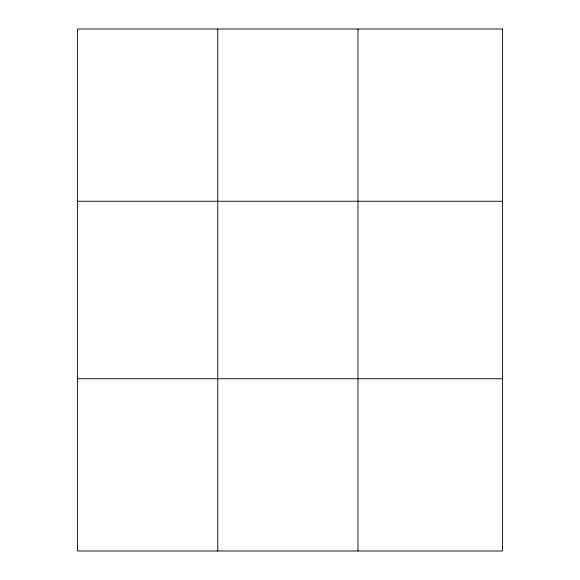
<?xml version="1.0" encoding="UTF-8"?>
<svg xmlns="http://www.w3.org/2000/svg" width="580" height="580" viewBox="0 0 580 580"><rect width="100%" height="100%" fill="white"/><g stroke="black" fill="none" stroke-linecap="round" stroke-linejoin="round"><path stroke-width="0.87" d="M217.768 29L217.768 551M357.983 29L357.983 551M77.553 201.26L502.447 201.26M77.553 378.74L502.447 378.74M502.447 29L502.447 551L77.553 551L77.553 29L502.447 29"/></g></svg>
